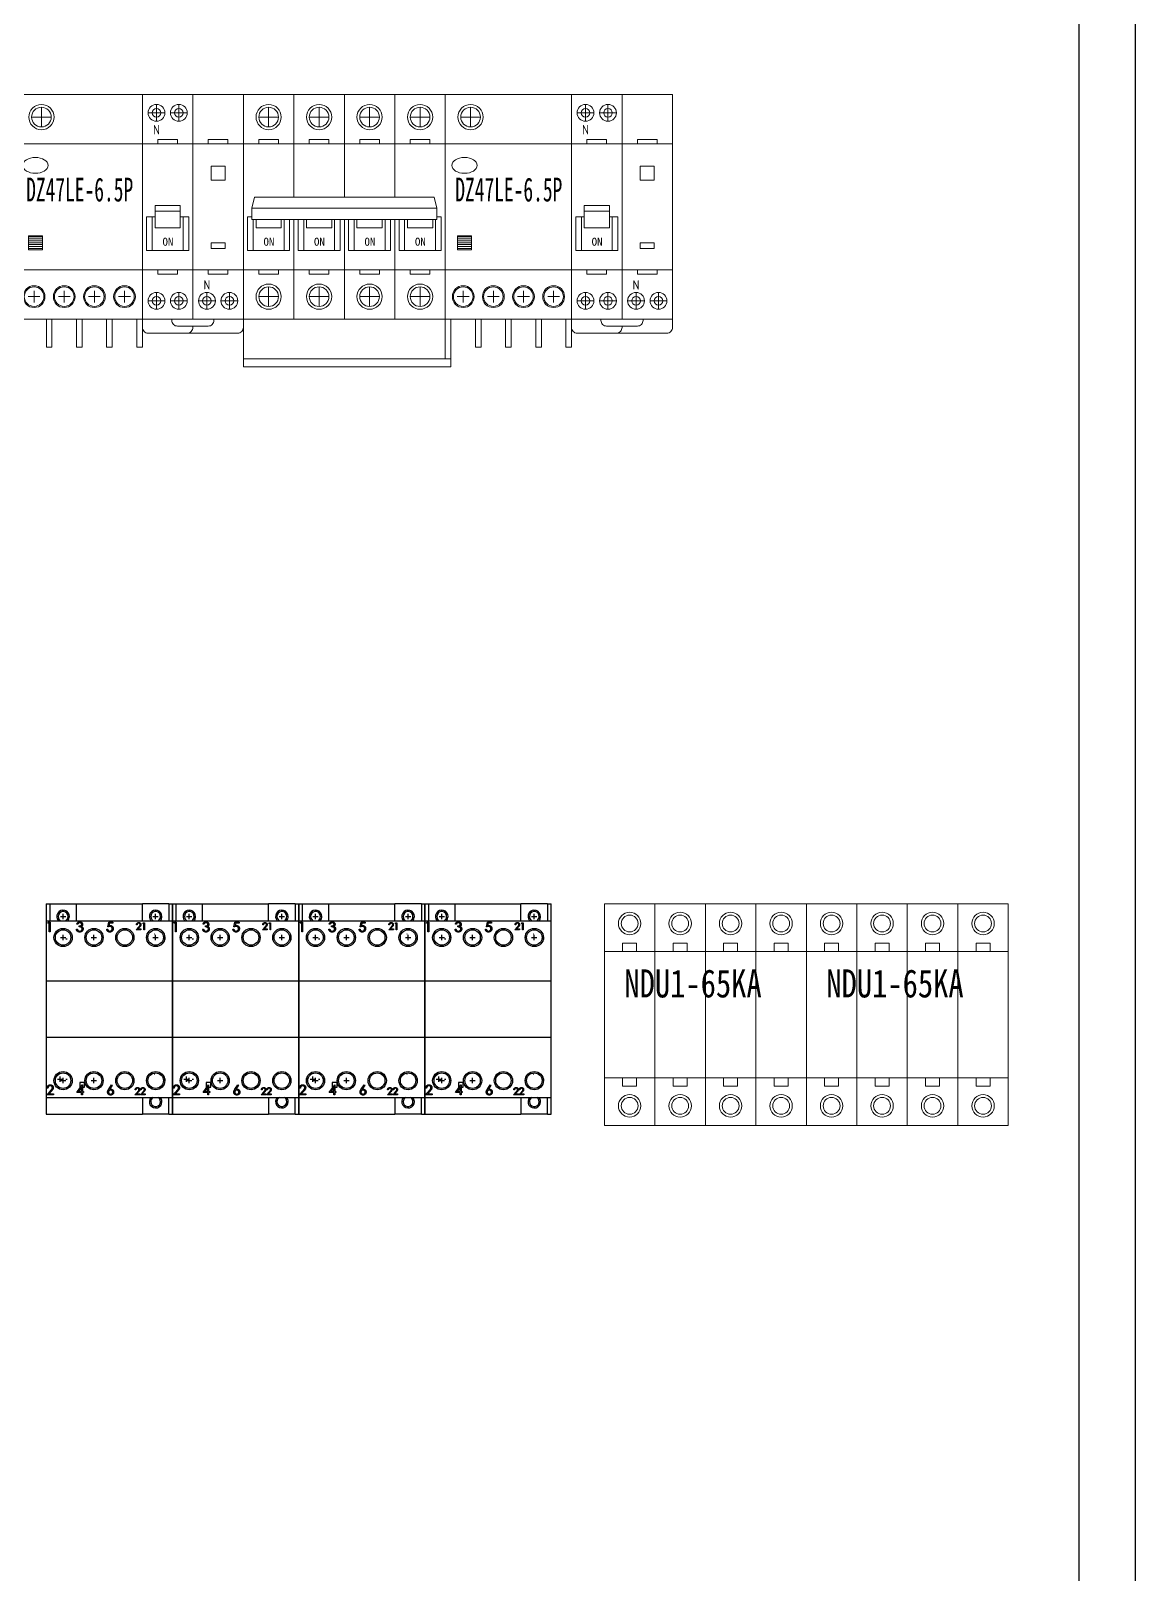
# Model space of a CAD drawing. Extents: x 384754 to 385554, y 356566 to 358766.
# Drawn here: x 385160 to 385554, y 357666 to 358216 of the extents above; entities that cross this region are included whole.
import ezdxf

# ---------------------------------------------------------------- set-up
doc = ezdxf.new("R2010")
doc.units = 0
doc.header["$MEASUREMENT"] = 0
for name, pattern in [('ACAD_ISO07W100', [3, 0, -3]), ('DASH', [0.35, 0.25, -0.1]), ('DASHED', [0.75, 0.5, -0.25])]:
    doc.linetypes.add(name, pattern=pattern)
for name, color, linetype in [('E-UNIV-NOTE', 6, 'Continuous'), ('PV-2A84', 7, 'Continuous'), ('布置图', 30, 'Continuous')]:
    doc.layers.add(name, color=color, linetype=linetype)
doc.layers.add('细线', color=7, linetype='Continuous', lineweight=0)
doc.styles.add('-仿宋_GB2312', font='gbenor.shx', dxfattribs={"bigfont": 'gbcbig.shx'})
doc.styles.add('宋', font='', dxfattribs={"width": 0.7})
doc.styles.add('宋体', font='', dxfattribs={"width": 0.8})
doc.styles.add('正常', font='')
doc.styles.get('宋').set_extended_font_data('SimSun')
doc.styles.get('宋体').set_extended_font_data('NSimSun')
doc.styles.get('正常').set_extended_font_data('FangSong_GB2312')

# ---------------------------------------------------------------- blocks, each defined once
blk = doc.blocks.new('Manufacturer上海良信PartName接触器SeriesNDC1ShellFrameLimitingCurrentRemarkPartTypeMinCurrent12.1MaxCurrent18Poles3PMinPower0MaxPower0LibType3DelFlgfalseUpdateDate2023-01-0100000')
for p, q in [((-17.45, 33), (-15.55, 33)), ((-16.5, 32.05), (-16.5, 33.95)), ((-16.5, 32.05), (-16.5, 33.95)), ((15.55, 33), (17.45, 33)), ((15.55, 33), (17.45, 33)), ((15.55, 33), (17.45, 33)), ((16.5, 32.05), (16.5, 33.95)), ((16.5, 32.05), (16.5, 33.95)), ((16.5, 32.05), (16.5, 33.95)), ((-17.45, 33), (-15.55, 33)), ((-17.45, 25.5), (-15.55, 25.5)), ((-16.5, 24.55), (-16.5, 26.45)), ((-6.45, 25.5), (-4.55, 25.5)), ((-5.5, 24.55), (-5.5, 26.45)), ((15.55, 25.5), (17.45, 25.5)), ((16.5, 24.55), (16.5, 26.45)), ((-18.45, -25), (-16.55, -25)), ((-17.5, -25.95), (-17.5, -24.05)), ((-17.45, -25.5), (-15.55, -25.5)), ((-16.5, -26.45), (-16.5, -24.55)), ((-6.45, -25.5), (-4.55, -25.5)), ((-5.5, -26.45), (-5.5, -24.55))]:
    blk.add_line(p, q)
at = {"color": 3}
for p, q in [((-8.82, -26.12), (-10.51, -26.12)), ((-10.51, -26.12), (-10.51, -27.82)), ((-8.82, -27.82), (-8.82, -26.12)), ((-10.51, -27.82), (-8.82, -27.82))]:
    blk.add_line(p, q, dxfattribs=at)
at = {"linetype": 'ACAD_ISO07W100', "ltscale": 3}
for centre in [(-17.5, 25), (17.5, 25), (-17.5, -25), (17.5, -25)]:
    blk.add_circle(centre, 2.25, dxfattribs=at)
at = {"layer": 'PV-2A84'}
for p, q in [((-22.5, 37.5), (-21.25, 37.5)), ((-22.5, 37.5), (-22.5, 31.5)), ((-21.25, 37.5), (-11.75, 37.5)), ((-21.25, 37.5), (-21.25, 31.5)), ((-11.75, 37.5), (11.75, 37.5)), ((-11.75, 31.5), (-11.75, 37.5)), ((21.25, 37.5), (11.75, 37.5)), ((11.75, 31.5), (11.75, 37.5)), ((21.25, 37.5), (22.5, 37.5)), ((21.25, 37.5), (21.25, 31.5)), ((22.5, 31.5), (22.5, 37.5)), ((-22.5, 31.5), (22.5, 31.5)), ((-22.5, 31.5), (-22.5, 10)), ((-21.98, 30.66), (-21.77, 31.02)), ((-21.44, 30.66), (-21.98, 30.66)), ((-21.77, 31.02), (-21.13, 31.02)), ((-21.44, 27.52), (-21.44, 30.66)), ((-21.13, 27.52), (-21.44, 27.52)), ((-21.13, 31.02), (-21.13, 27.52)), ((-11.75, 28.47), (-11.43, 28.47)), ((-11.3, 30.22), (-11.61, 30.22)), ((-10.76, 29.27), (-10.76, 29.63)), ((-0.93, 28.42), (-0.62, 28.42)), ((-0.57, 29.27), (-0.22, 31.02)), ((-0.22, 31.02), (1.22, 31.02)), ((0.03, 30.66), (-0.16, 29.74)), ((1.22, 30.66), (0.03, 30.66)), ((1.22, 31.02), (1.22, 30.66)), ((9.58, 28.29), (10.55, 29.33)), ((11.27, 28.29), (9.58, 28.29)), ((9.9, 30.03), (9.67, 30.03)), ((10.74, 29.22), (10.11, 28.55)), ((10.11, 28.55), (11.27, 28.55)), ((11.27, 28.55), (11.27, 28.29)), ((11.88, 30.54), (12.03, 30.79)), ((12.27, 30.54), (11.88, 30.54)), ((12.03, 30.79), (12.49, 30.79)), ((12.27, 28.29), (12.27, 30.54)), ((12.49, 28.29), (12.27, 28.29)), ((12.49, 30.79), (12.49, 28.29)), ((22.5, 10), (22.5, 31.5)), ((-22.5, 10), (-22.5, -10)), ((22.5, 10), (-22.5, 10)), ((22.5, -10), (22.5, 10)), ((-22.5, -10), (-22.5, -31.5)), ((-22.5, -10), (22.5, -10)), ((22.5, -31.5), (22.5, -10)), ((-11.58, -29.75), (-9.67, -26.97)), ((-9.67, -26.97), (-9.6, -26.97)), ((-9.6, -26.97), (-9.6, -29.39)), ((-0.24, -28.57), (0.81, -26.97)), ((1.05, -27.16), (0.12, -28.57)), ((0.81, -26.97), (1.05, -27.16)), ((-22.5, -31.5), (22.5, -31.5)), ((-22.5, -31.5), (-22.5, -37.5)), ((-22.35, -30.56), (-20.99, -29.11)), ((-19.97, -30.56), (-22.35, -30.56)), ((-21.9, -28.14), (-22.21, -28.14)), ((-20.72, -29.27), (-21.6, -30.2)), ((-21.6, -30.2), (-19.97, -30.2)), ((-19.97, -30.2), (-19.97, -30.56)), ((-9.92, -29.75), (-11.58, -29.75)), ((-9.92, -27.87), (-10.96, -29.39)), ((-10.96, -29.39), (-9.92, -29.39)), ((-9.92, -29.39), (-9.92, -27.87)), ((-9.92, -30.56), (-9.92, -29.75)), ((-9.6, -30.56), (-9.92, -30.56)), ((-9.6, -29.39), (-9.2, -29.39)), ((-9.2, -29.75), (-9.6, -29.75)), ((-9.6, -29.75), (-9.6, -30.56)), ((-9.2, -29.39), (-9.2, -29.75)), ((9.12, -30.51), (10.09, -29.47)), ((10.82, -30.51), (9.12, -30.51)), ((9.44, -28.78), (9.22, -28.78)), ((10.28, -29.58), (9.65, -30.25)), ((9.65, -30.25), (10.82, -30.25)), ((10.82, -30.25), (10.82, -30.51)), ((11.04, -30.51), (12.01, -29.47)), ((12.74, -30.51), (11.04, -30.51)), ((11.36, -28.78), (11.14, -28.78)), ((12.2, -29.58), (11.58, -30.25)), ((11.58, -30.25), (12.74, -30.25)), ((11.75, -31.5), (11.75, -37.5)), ((12.74, -30.25), (12.74, -30.51)), ((21.25, -37.5), (21.25, -31.5)), ((22.5, -37.5), (22.5, -31.5)), ((-22.5, -37.5), (11.75, -37.5)), ((21.25, -37.5), (11.75, -37.5)), ((21.25, -37.5), (22.5, -37.5))]:
    blk.add_line(p, q, dxfattribs=at)
for centre, radius in [((-16.5, 25.5), 3.25), ((-16.5, 25.5), 2.75), ((-5.5, 25.5), 3.25), ((-5.5, 25.5), 2.75), ((5.5, 25.5), 3.25), ((5.5, 25.5), 2.75), ((16.5, 25.5), 3.25), ((16.5, 25.5), 2.75), ((-16.5, -25.5), 3.25), ((-16.5, -25.5), 2.75), ((-5.5, -25.5), 3.25), ((-5.5, -25.5), 2.75), ((5.5, -25.5), 3.25), ((5.5, -25.5), 2.75), ((16.5, -25.5), 3.25), ((16.5, -25.5), 2.75)]:
    blk.add_circle(centre, radius, dxfattribs=at)
for centre, radius, start, end in [((-16.5, 33), 2.25, 0, 221.8103), ((-16.5, 33), 1.75, 0, 238.9973), ((-16.5, 33), 1.75, 301.0027, 0), ((-16.5, 33), 2.25, 318.1897, 0), ((16.5, 33), 2.25, 0, 221.8103), ((16.5, 33), 1.75, 0, 238.9973), ((16.5, 33), 1.75, 301.0027, 0), ((16.5, 33), 2.25, 318.1897, 0), ((16.5, -33), 2.25, 138.1897, 0), ((16.5, -33), 1.75, 121.0027, 180), ((16.5, -33), 1.75, 180, 58.9973), ((16.5, -33), 2.25, 0, 41.8103)]:
    blk.add_arc(centre, radius, start, end, dxfattribs=at)
for points, knots in [([(-10.58, 27.43), (-10.62, 27.43), (-10.69, 27.44), (-10.8, 27.45), (-10.9, 27.47), (-11, 27.5), (-11.1, 27.53), (-11.18, 27.58), (-11.27, 27.63), (-11.35, 27.69), (-11.42, 27.76), (-11.49, 27.84), (-11.55, 27.93), (-11.6, 28.02), (-11.65, 28.12), (-11.69, 28.23), (-11.72, 28.34), (-11.74, 28.42), (-11.75, 28.47)], [0, 0, 0, 0, 0.065541, 0.128963, 0.190377, 0.250092, 0.308548, 0.366398, 0.424542, 0.48317, 0.542243, 0.601739, 0.662506, 0.724856, 0.789128, 0.856346, 0.926295, 1, 1, 1, 1]), ([(-11.61, 30.22), (-11.6, 30.25), (-11.59, 30.32), (-11.55, 30.42), (-11.52, 30.51), (-11.47, 30.6), (-11.42, 30.68), (-11.36, 30.75), (-11.3, 30.82), (-11.23, 30.88), (-11.16, 30.94), (-11.09, 30.98), (-11.01, 31.02), (-10.93, 31.06), (-10.84, 31.08), (-10.76, 31.1), (-10.66, 31.11), (-10.6, 31.11), (-10.57, 31.11)], [0, 0, 0, 0, 0.072625, 0.141977, 0.208985, 0.273957, 0.336889, 0.398745, 0.460116, 0.520825, 0.580994, 0.640152, 0.698622, 0.757271, 0.816427, 0.876254, 0.937165, 1, 1, 1, 1]), ([(-11.43, 28.47), (-11.43, 28.44), (-11.41, 28.39), (-11.38, 28.31), (-11.35, 28.24), (-11.32, 28.18), (-11.28, 28.12), (-11.24, 28.07), (-11.2, 28.02), (-11.17, 27.99), (-11.16, 27.98)], [0, 0, 0, 0, 0.14977, 0.291316, 0.425966, 0.55216, 0.671527, 0.786122, 0.895325, 1, 1, 1, 1]), ([(-10.57, 30.75), (-10.61, 30.75), (-10.68, 30.75), (-10.8, 30.73), (-10.9, 30.69), (-10.98, 30.64), (-11.04, 30.6), (-11.08, 30.56), (-11.12, 30.52), (-11.16, 30.46), (-11.2, 30.41), (-11.23, 30.35), (-11.27, 30.29), (-11.29, 30.24), (-11.3, 30.22)], [0, 0, 0, 0, 0.122712, 0.239685, 0.351816, 0.463766, 0.520818, 0.579448, 0.640604, 0.705298, 0.773634, 0.844669, 0.920057, 1, 1, 1, 1]), ([(-11.16, 27.98), (-11.14, 27.97), (-11.1, 27.94), (-11.04, 27.9), (-10.97, 27.86), (-10.9, 27.84), (-10.82, 27.82), (-10.74, 27.8), (-10.66, 27.79), (-10.6, 27.79), (-10.57, 27.79)], [0, 0, 0, 0, 0.118271, 0.236178, 0.355663, 0.475904, 0.600127, 0.728608, 0.861313, 1, 1, 1, 1]), ([(-10.76, 29.63), (-10.72, 29.63), (-10.63, 29.63), (-10.51, 29.65), (-10.39, 29.68), (-10.28, 29.71), (-10.18, 29.76), (-10.09, 29.81), (-10.02, 29.86), (-9.96, 29.92), (-9.92, 29.99), (-9.89, 30.06), (-9.87, 30.13), (-9.86, 30.18), (-9.86, 30.2)], [0, 0, 0, 0, 0.1101656, 0.2157873, 0.3180274, 0.417574, 0.5116505, 0.5961621, 0.6729345, 0.7436696, 0.810677, 0.874059, 0.9366963, 1, 1, 1, 1]), ([(-9.68, 28.53), (-9.69, 28.57), (-9.69, 28.63), (-9.71, 28.73), (-9.75, 28.82), (-9.8, 28.91), (-9.87, 28.99), (-9.95, 29.06), (-10.03, 29.12), (-10.11, 29.16), (-10.19, 29.19), (-10.25, 29.21), (-10.32, 29.22), (-10.39, 29.24), (-10.47, 29.25), (-10.56, 29.26), (-10.66, 29.27), (-10.73, 29.27), (-10.76, 29.27)], [0, 0, 0, 0, 0.066909, 0.133485, 0.201035, 0.271234, 0.34288, 0.413836, 0.485977, 0.56023, 0.599884, 0.644055, 0.691892, 0.744688, 0.801492, 0.862858, 0.929328, 1, 1, 1, 1]), ([(-9.37, 28.56), (-9.37, 28.51), (-9.37, 28.42), (-9.41, 28.27), (-9.46, 28.13), (-9.53, 28), (-9.61, 27.87), (-9.71, 27.76), (-9.83, 27.66), (-9.96, 27.58), (-10.1, 27.51), (-10.26, 27.47), (-10.42, 27.44), (-10.52, 27.43), (-10.58, 27.43)], [0, 0, 0, 0, 0.0796483, 0.1589217, 0.2396195, 0.3226094, 0.4060346, 0.4876021, 0.5696846, 0.6530361, 0.7374357, 0.8224778, 0.9097477, 1, 1, 1, 1]), ([(-10.57, 31.11), (-10.53, 31.11), (-10.44, 31.11), (-10.3, 31.08), (-10.17, 31.04), (-10.05, 30.99), (-9.94, 30.92), (-9.84, 30.84), (-9.75, 30.75), (-9.68, 30.65), (-9.62, 30.54), (-9.58, 30.43), (-9.55, 30.32), (-9.55, 30.24), (-9.55, 30.2)], [0, 0, 0, 0, 0.090254, 0.17854, 0.266093, 0.354631, 0.441886, 0.525747, 0.608114, 0.690197, 0.770821, 0.848326, 0.924012, 1, 1, 1, 1]), ([(-9.86, 30.2), (-9.86, 30.22), (-9.86, 30.26), (-9.87, 30.31), (-9.89, 30.36), (-9.91, 30.41), (-9.94, 30.46), (-9.97, 30.51), (-10.02, 30.55), (-10.06, 30.59), (-10.11, 30.63), (-10.17, 30.66), (-10.23, 30.69), (-10.29, 30.71), (-10.35, 30.73), (-10.42, 30.74), (-10.49, 30.75), (-10.54, 30.75), (-10.57, 30.75)], [0, 0, 0, 0, 0.055275, 0.109966, 0.163247, 0.218076, 0.273301, 0.330909, 0.390995, 0.454176, 0.518862, 0.583311, 0.648517, 0.715031, 0.782502, 0.852323, 0.924928, 1, 1, 1, 1]), ([(-10.57, 27.79), (-10.54, 27.79), (-10.48, 27.79), (-10.38, 27.81), (-10.3, 27.82), (-10.21, 27.85), (-10.13, 27.88), (-10.06, 27.92), (-9.99, 27.96), (-9.93, 28.01), (-9.87, 28.07), (-9.82, 28.13), (-9.78, 28.19), (-9.74, 28.25), (-9.72, 28.32), (-9.7, 28.39), (-9.69, 28.46), (-9.68, 28.51), (-9.68, 28.53)], [0, 0, 0, 0, 0.076072, 0.148752, 0.218403, 0.28576, 0.350598, 0.414964, 0.478069, 0.541761, 0.60435, 0.664075, 0.721464, 0.777587, 0.832644, 0.887844, 0.94346, 1, 1, 1, 1]), ([(-9.55, 30.2), (-9.55, 30.17), (-9.55, 30.09), (-9.57, 29.99), (-9.6, 29.89), (-9.65, 29.79), (-9.71, 29.71), (-9.78, 29.63), (-9.86, 29.55), (-9.93, 29.51), (-9.96, 29.48)], [0, 0, 0, 0, 0.128068, 0.250608, 0.37063, 0.490072, 0.610375, 0.734313, 0.863217, 1, 1, 1, 1]), ([(-9.96, 29.48), (-9.92, 29.47), (-9.85, 29.43), (-9.75, 29.36), (-9.65, 29.28), (-9.6, 29.22), (-9.58, 29.18)], [0, 0, 0, 0, 0.2538796, 0.5030089, 0.7502911, 1, 1, 1, 1]), ([(-9.58, 29.18), (-9.56, 29.16), (-9.53, 29.12), (-9.49, 29.04), (-9.45, 28.97), (-9.42, 28.89), (-9.4, 28.81), (-9.38, 28.73), (-9.37, 28.65), (-9.37, 28.59), (-9.37, 28.56)], [0, 0, 0, 0, 0.128136, 0.254173, 0.378112, 0.501712, 0.623986, 0.747096, 0.872875, 1, 1, 1, 1]), ([(0.13, 27.43), (0.1, 27.43), (0.03, 27.44), (-0.07, 27.45), (-0.17, 27.47), (-0.26, 27.5), (-0.35, 27.54), (-0.43, 27.59), (-0.51, 27.64), (-0.59, 27.71), (-0.65, 27.78), (-0.72, 27.86), (-0.77, 27.94), (-0.82, 28.02), (-0.86, 28.12), (-0.89, 28.21), (-0.92, 28.31), (-0.93, 28.38), (-0.93, 28.42)], [0, 0, 0, 0, 0.065421, 0.128708, 0.190236, 0.250724, 0.310637, 0.370766, 0.431615, 0.493523, 0.555883, 0.617342, 0.678668, 0.740711, 0.802985, 0.866803, 0.932347, 1, 1, 1, 1]), ([(-0.62, 28.42), (-0.61, 28.39), (-0.6, 28.32), (-0.56, 28.23), (-0.52, 28.15), (-0.48, 28.08), (-0.42, 28.02), (-0.36, 27.96), (-0.28, 27.91), (-0.2, 27.87), (-0.12, 27.84), (-0.03, 27.81), (0.06, 27.79), (0.12, 27.79), (0.15, 27.79)], [0, 0, 0, 0, 0.094687, 0.181994, 0.264377, 0.34218, 0.418618, 0.496509, 0.577369, 0.661511, 0.746733, 0.831258, 0.915206, 1, 1, 1, 1]), ([(0.2, 29.45), (0.17, 29.45), (0.11, 29.45), (0.03, 29.44), (-0.06, 29.43), (-0.16, 29.41), (-0.26, 29.38), (-0.36, 29.35), (-0.47, 29.32), (-0.54, 29.29), (-0.57, 29.27)], [0, 0, 0, 0, 0.102203, 0.2110233, 0.3250997, 0.4465021, 0.5737877, 0.7089007, 0.8503579, 1, 1, 1, 1]), ([(-0.16, 29.74), (-0.12, 29.75), (-0.05, 29.77), (0.06, 29.8), (0.16, 29.81), (0.22, 29.81), (0.25, 29.81)], [0, 0, 0, 0, 0.2750684, 0.5329015, 0.7739735, 1, 1, 1, 1]), ([(1.35, 28.67), (1.35, 28.64), (1.35, 28.58), (1.35, 28.5), (1.33, 28.41), (1.32, 28.33), (1.29, 28.26), (1.27, 28.18), (1.23, 28.1), (1.2, 28.03), (1.15, 27.96), (1.11, 27.89), (1.06, 27.83), (1.01, 27.77), (0.95, 27.72), (0.89, 27.67), (0.83, 27.63), (0.76, 27.59), (0.69, 27.55), (0.62, 27.52), (0.55, 27.49), (0.47, 27.47), (0.39, 27.45), (0.31, 27.44), (0.22, 27.43), (0.16, 27.43), (0.13, 27.43)], [0, 0, 0, 0, 0.0440145, 0.0874341, 0.1301184, 0.1725537, 0.2145548, 0.2562981, 0.2984382, 0.340849, 0.3827152, 0.423924, 0.4642462, 0.5040737, 0.5438619, 0.5835667, 0.6230943, 0.6632291, 0.7035513, 0.7439379, 0.7845413, 0.8257501, 0.8677574, 0.9107452, 0.9549144, 1, 1, 1, 1]), ([(0.15, 27.79), (0.18, 27.79), (0.24, 27.79), (0.33, 27.81), (0.41, 27.83), (0.49, 27.85), (0.57, 27.89), (0.64, 27.93), (0.71, 27.99), (0.78, 28.04), (0.84, 28.11), (0.89, 28.18), (0.94, 28.25), (0.98, 28.33), (1.01, 28.41), (1.03, 28.5), (1.04, 28.59), (1.04, 28.65), (1.04, 28.68)], [0, 0, 0, 0, 0.064207, 0.126425, 0.18768, 0.248216, 0.308305, 0.369661, 0.431699, 0.495947, 0.559758, 0.622295, 0.683911, 0.745092, 0.80674, 0.869087, 0.93329, 1, 1, 1, 1]), ([(1.04, 28.68), (1.04, 28.71), (1.04, 28.76), (1.03, 28.84), (1.01, 28.92), (0.98, 28.99), (0.95, 29.06), (0.91, 29.12), (0.87, 29.18), (0.81, 29.24), (0.75, 29.29), (0.69, 29.33), (0.62, 29.37), (0.54, 29.4), (0.46, 29.42), (0.38, 29.44), (0.29, 29.45), (0.23, 29.45), (0.2, 29.45)], [0, 0, 0, 0, 0.065351, 0.127916, 0.18836, 0.247216, 0.30563, 0.36377, 0.422661, 0.482687, 0.5433, 0.604118, 0.664965, 0.727413, 0.791468, 0.858055, 0.927037, 1, 1, 1, 1]), ([(0.25, 29.81), (0.29, 29.81), (0.37, 29.81), (0.48, 29.79), (0.59, 29.77), (0.69, 29.73), (0.79, 29.69), (0.88, 29.63), (0.97, 29.57), (1.05, 29.49), (1.12, 29.41), (1.18, 29.32), (1.24, 29.22), (1.28, 29.12), (1.31, 29.02), (1.34, 28.91), (1.35, 28.79), (1.35, 28.71), (1.35, 28.67)], [0, 0, 0, 0, 0.065808, 0.129394, 0.190894, 0.251281, 0.310815, 0.370371, 0.430768, 0.492881, 0.555104, 0.616067, 0.677256, 0.73826, 0.800762, 0.864778, 0.931045, 1, 1, 1, 1]), ([(9.67, 30.03), (9.67, 30.05), (9.68, 30.11), (9.69, 30.2), (9.71, 30.28), (9.74, 30.36), (9.77, 30.43), (9.81, 30.5), (9.86, 30.56), (9.91, 30.62), (9.97, 30.68), (10.04, 30.73), (10.1, 30.77), (10.17, 30.8), (10.25, 30.83), (10.32, 30.85), (10.4, 30.86), (10.46, 30.86), (10.49, 30.86)], [0, 0, 0, 0, 0.068791, 0.135103, 0.198979, 0.261904, 0.323495, 0.385195, 0.446969, 0.509765, 0.572251, 0.633405, 0.693251, 0.752583, 0.812579, 0.873275, 0.93555, 1, 1, 1, 1]), ([(10.48, 30.6), (10.46, 30.6), (10.42, 30.6), (10.36, 30.59), (10.31, 30.58), (10.26, 30.56), (10.21, 30.54), (10.16, 30.52), (10.12, 30.49), (10.08, 30.45), (10.04, 30.41), (10.01, 30.37), (9.98, 30.32), (9.95, 30.27), (9.93, 30.21), (9.92, 30.15), (9.9, 30.09), (9.9, 30.05), (9.9, 30.03)], [0, 0, 0, 0, 0.064439, 0.126547, 0.186887, 0.245878, 0.304041, 0.362191, 0.420976, 0.48066, 0.5406, 0.600689, 0.661936, 0.724443, 0.789038, 0.856314, 0.926352, 1, 1, 1, 1]), ([(11.02, 30.1), (11.02, 30.11), (11.02, 30.15), (11.01, 30.2), (11, 30.24), (10.98, 30.29), (10.96, 30.33), (10.93, 30.37), (10.9, 30.41), (10.86, 30.45), (10.82, 30.49), (10.78, 30.52), (10.73, 30.54), (10.69, 30.57), (10.64, 30.58), (10.59, 30.59), (10.53, 30.6), (10.49, 30.6), (10.48, 30.6)], [0, 0, 0, 0, 0.0619654, 0.1221219, 0.1809885, 0.2399332, 0.2999058, 0.3599888, 0.4217757, 0.4865758, 0.5515348, 0.6150175, 0.6772586, 0.73973, 0.8030501, 0.8664951, 0.9319735, 1, 1, 1, 1]), ([(10.49, 30.86), (10.51, 30.86), (10.57, 30.86), (10.65, 30.85), (10.72, 30.83), (10.79, 30.8), (10.86, 30.77), (10.92, 30.73), (10.98, 30.69), (11.03, 30.64), (11.08, 30.58), (11.13, 30.52), (11.16, 30.46), (11.19, 30.4), (11.21, 30.33), (11.23, 30.26), (11.24, 30.19), (11.24, 30.14), (11.24, 30.12)], [0, 0, 0, 0, 0.069475, 0.136517, 0.200789, 0.26383, 0.325735, 0.387291, 0.449509, 0.512968, 0.576275, 0.63758, 0.697903, 0.757172, 0.816599, 0.876653, 0.93729, 1, 1, 1, 1]), ([(10.55, 29.33), (10.57, 29.35), (10.61, 29.4), (10.68, 29.47), (10.74, 29.53), (10.79, 29.59), (10.83, 29.65), (10.87, 29.7), (10.9, 29.74), (10.94, 29.79), (10.97, 29.86), (11, 29.93), (11.02, 30.01), (11.02, 30.07), (11.02, 30.1)], [0, 0, 0, 0, 0.110803, 0.212829, 0.306101, 0.390647, 0.466924, 0.534481, 0.593587, 0.644557, 0.7362, 0.825024, 0.911986, 1, 1, 1, 1]), ([(11.24, 30.12), (11.24, 30.08), (11.24, 30.01), (11.22, 29.91), (11.19, 29.81), (11.15, 29.73), (11.11, 29.67), (11.07, 29.62), (11.03, 29.56), (10.99, 29.5), (10.93, 29.43), (10.87, 29.37), (10.81, 29.29), (10.76, 29.24), (10.74, 29.22)], [0, 0, 0, 0, 0.098702, 0.195672, 0.292422, 0.391343, 0.444462, 0.504229, 0.570352, 0.642546, 0.722288, 0.807921, 0.90047, 1, 1, 1, 1]), ([(-22.21, -28.14), (-22.21, -28.09), (-22.21, -28.01), (-22.19, -27.89), (-22.16, -27.78), (-22.12, -27.67), (-22.07, -27.57), (-22.02, -27.47), (-21.95, -27.38), (-21.87, -27.3), (-21.79, -27.22), (-21.7, -27.15), (-21.61, -27.1), (-21.51, -27.05), (-21.41, -27.01), (-21.3, -26.99), (-21.19, -26.97), (-21.11, -26.97), (-21.07, -26.97)], [0, 0, 0, 0, 0.068791, 0.135103, 0.198979, 0.261904, 0.323495, 0.385195, 0.446969, 0.509765, 0.572251, 0.633405, 0.693251, 0.752583, 0.812579, 0.873275, 0.93555, 1, 1, 1, 1]), ([(-21.09, -27.33), (-21.11, -27.33), (-21.17, -27.33), (-21.25, -27.34), (-21.32, -27.36), (-21.39, -27.38), (-21.46, -27.41), (-21.53, -27.45), (-21.59, -27.49), (-21.65, -27.54), (-21.7, -27.59), (-21.74, -27.66), (-21.79, -27.72), (-21.82, -27.8), (-21.85, -27.87), (-21.87, -27.96), (-21.89, -28.04), (-21.89, -28.1), (-21.9, -28.14)], [0, 0, 0, 0, 0.064439, 0.126547, 0.186887, 0.245878, 0.304041, 0.362191, 0.420976, 0.48066, 0.5406, 0.600689, 0.661936, 0.724443, 0.789038, 0.856314, 0.926352, 1, 1, 1, 1]), ([(-20.33, -28.04), (-20.33, -28.01), (-20.33, -27.97), (-20.34, -27.9), (-20.36, -27.83), (-20.38, -27.77), (-20.41, -27.71), (-20.45, -27.65), (-20.5, -27.59), (-20.55, -27.54), (-20.6, -27.49), (-20.66, -27.44), (-20.73, -27.41), (-20.79, -27.38), (-20.86, -27.36), (-20.93, -27.34), (-21.01, -27.33), (-21.06, -27.33), (-21.09, -27.33)], [0, 0, 0, 0, 0.061965, 0.122122, 0.180988, 0.239933, 0.299906, 0.359989, 0.421776, 0.486576, 0.551535, 0.615018, 0.677259, 0.73973, 0.80305, 0.866495, 0.931973, 1, 1, 1, 1]), ([(-21.07, -26.97), (-21.03, -26.97), (-20.96, -26.97), (-20.85, -26.99), (-20.74, -27.01), (-20.64, -27.04), (-20.55, -27.09), (-20.46, -27.14), (-20.38, -27.2), (-20.3, -27.28), (-20.24, -27.36), (-20.18, -27.44), (-20.13, -27.53), (-20.08, -27.62), (-20.05, -27.71), (-20.03, -27.81), (-20.02, -27.91), (-20.01, -27.97), (-20.01, -28.01)], [0, 0, 0, 0, 0.0694755, 0.1365168, 0.2007888, 0.2638297, 0.325735, 0.3872907, 0.4495092, 0.5129678, 0.5762752, 0.6375801, 0.6979026, 0.7571721, 0.8165985, 0.8766532, 0.9372896, 1, 1, 1, 1]), ([(-20.99, -29.11), (-20.96, -29.08), (-20.89, -29.01), (-20.8, -28.91), (-20.72, -28.82), (-20.65, -28.74), (-20.59, -28.66), (-20.53, -28.6), (-20.49, -28.53), (-20.44, -28.46), (-20.4, -28.37), (-20.36, -28.26), (-20.33, -28.15), (-20.33, -28.08), (-20.33, -28.04)], [0, 0, 0, 0, 0.110803, 0.212829, 0.306101, 0.390647, 0.466924, 0.534481, 0.593587, 0.644557, 0.7362, 0.825024, 0.911986, 1, 1, 1, 1]), ([(-20.01, -28.01), (-20.01, -28.06), (-20.02, -28.15), (-20.05, -28.3), (-20.09, -28.43), (-20.15, -28.55), (-20.2, -28.63), (-20.25, -28.71), (-20.31, -28.79), (-20.37, -28.87), (-20.45, -28.96), (-20.53, -29.06), (-20.62, -29.16), (-20.69, -29.23), (-20.72, -29.27)], [0, 0, 0, 0, 0.098702, 0.195672, 0.292422, 0.391343, 0.444462, 0.504229, 0.570352, 0.642546, 0.722288, 0.807921, 0.90047, 1, 1, 1, 1]), ([(-0.63, -29.58), (-0.63, -29.55), (-0.62, -29.47), (-0.61, -29.36), (-0.58, -29.25), (-0.55, -29.15), (-0.52, -29.07), (-0.49, -29.01), (-0.46, -28.94), (-0.42, -28.87), (-0.38, -28.8), (-0.34, -28.72), (-0.29, -28.65), (-0.25, -28.59), (-0.24, -28.57)], [0, 0, 0, 0, 0.097818, 0.199726, 0.305276, 0.415811, 0.474472, 0.537274, 0.603657, 0.674299, 0.749834, 0.828598, 0.912378, 1, 1, 1, 1]), ([(0.43, -30.65), (0.38, -30.65), (0.29, -30.64), (0.15, -30.62), (0.02, -30.57), (-0.1, -30.51), (-0.22, -30.44), (-0.32, -30.35), (-0.41, -30.24), (-0.49, -30.12), (-0.55, -29.99), (-0.6, -29.86), (-0.62, -29.72), (-0.63, -29.63), (-0.63, -29.58)], [0, 0, 0, 0, 0.0843347, 0.1670523, 0.2495661, 0.3327405, 0.4159149, 0.497828, 0.5803726, 0.6646001, 0.7494667, 0.8325102, 0.9156393, 1, 1, 1, 1]), ([(0.42, -28.9), (0.39, -28.9), (0.34, -28.9), (0.27, -28.91), (0.19, -28.93), (0.12, -28.95), (0.06, -28.98), (0, -29.01), (-0.06, -29.05), (-0.11, -29.1), (-0.16, -29.15), (-0.2, -29.21), (-0.24, -29.27), (-0.26, -29.33), (-0.29, -29.39), (-0.3, -29.46), (-0.31, -29.52), (-0.31, -29.57), (-0.31, -29.6)], [0, 0, 0, 0, 0.070599, 0.137901, 0.203196, 0.26679, 0.329106, 0.390654, 0.452653, 0.515748, 0.577926, 0.63893, 0.698351, 0.757296, 0.816394, 0.876267, 0.936817, 1, 1, 1, 1]), ([(-0.31, -29.6), (-0.31, -29.62), (-0.31, -29.67), (-0.3, -29.73), (-0.28, -29.8), (-0.26, -29.86), (-0.23, -29.92), (-0.19, -29.98), (-0.14, -30.04), (-0.09, -30.09), (-0.03, -30.13), (0.03, -30.18), (0.09, -30.21), (0.16, -30.24), (0.22, -30.26), (0.3, -30.28), (0.37, -30.29), (0.42, -30.29), (0.45, -30.29)], [0, 0, 0, 0, 0.061842, 0.121262, 0.180746, 0.239231, 0.298308, 0.358183, 0.420359, 0.484792, 0.549938, 0.613718, 0.676681, 0.739154, 0.8022, 0.86674, 0.93205, 1, 1, 1, 1]), ([(0.12, -28.57), (0.19, -28.56), (0.31, -28.54), (0.43, -28.54), (0.49, -28.54)], [0, 0, 0, 0, 0.512659, 1, 1, 1, 1]), ([(1.21, -29.6), (1.21, -29.57), (1.21, -29.52), (1.2, -29.46), (1.18, -29.39), (1.16, -29.33), (1.12, -29.27), (1.08, -29.21), (1.03, -29.15), (0.98, -29.1), (0.92, -29.05), (0.86, -29.01), (0.79, -28.98), (0.73, -28.95), (0.65, -28.93), (0.58, -28.91), (0.5, -28.9), (0.45, -28.9), (0.42, -28.9)], [0, 0, 0, 0, 0.061138, 0.119994, 0.178225, 0.236256, 0.294929, 0.354716, 0.41673, 0.480664, 0.545832, 0.609758, 0.672971, 0.736017, 0.799839, 0.864775, 0.931088, 1, 1, 1, 1]), ([(1.53, -29.58), (1.52, -29.63), (1.52, -29.72), (1.49, -29.86), (1.45, -30), (1.39, -30.12), (1.31, -30.24), (1.22, -30.34), (1.11, -30.43), (0.99, -30.51), (0.86, -30.57), (0.72, -30.62), (0.58, -30.64), (0.48, -30.65), (0.43, -30.65)], [0, 0, 0, 0, 0.085948, 0.169125, 0.250399, 0.33229, 0.413364, 0.494172, 0.576022, 0.660757, 0.745783, 0.830044, 0.914028, 1, 1, 1, 1]), ([(0.45, -30.29), (0.47, -30.29), (0.53, -30.29), (0.6, -30.28), (0.67, -30.26), (0.74, -30.24), (0.81, -30.21), (0.87, -30.18), (0.93, -30.13), (0.99, -30.09), (1.04, -30.04), (1.09, -29.98), (1.12, -29.92), (1.16, -29.86), (1.18, -29.8), (1.2, -29.73), (1.21, -29.67), (1.21, -29.62), (1.21, -29.6)], [0, 0, 0, 0, 0.067962, 0.133283, 0.197835, 0.260892, 0.323377, 0.38635, 0.449638, 0.514795, 0.57924, 0.641814, 0.701359, 0.760727, 0.819222, 0.878716, 0.938147, 1, 1, 1, 1]), ([(0.49, -28.54), (0.52, -28.54), (0.59, -28.54), (0.7, -28.56), (0.79, -28.58), (0.89, -28.61), (0.98, -28.66), (1.07, -28.71), (1.15, -28.77), (1.22, -28.84), (1.29, -28.91), (1.36, -29), (1.41, -29.08), (1.45, -29.17), (1.48, -29.27), (1.51, -29.37), (1.52, -29.47), (1.52, -29.54), (1.53, -29.58)], [0, 0, 0, 0, 0.0652308, 0.1284049, 0.1900671, 0.2509434, 0.3115458, 0.3728628, 0.4350237, 0.4990717, 0.5630911, 0.6255101, 0.68668, 0.7472825, 0.8085635, 0.8707421, 0.934341, 1, 1, 1, 1]), ([(9.22, -28.78), (9.22, -28.75), (9.22, -28.69), (9.23, -28.6), (9.25, -28.52), (9.28, -28.45), (9.31, -28.37), (9.35, -28.3), (9.4, -28.24), (9.46, -28.18), (9.52, -28.12), (9.58, -28.08), (9.65, -28.03), (9.72, -28), (9.79, -27.98), (9.87, -27.96), (9.95, -27.95), (10, -27.94), (10.03, -27.94)], [0, 0, 0, 0, 0.068791, 0.135103, 0.198979, 0.261904, 0.323495, 0.385195, 0.446969, 0.509765, 0.572251, 0.633405, 0.693251, 0.752583, 0.812579, 0.873275, 0.93555, 1, 1, 1, 1]), ([(10.02, -28.2), (10, -28.2), (9.96, -28.2), (9.91, -28.21), (9.85, -28.22), (9.8, -28.24), (9.75, -28.26), (9.7, -28.29), (9.66, -28.32), (9.62, -28.35), (9.58, -28.39), (9.55, -28.44), (9.52, -28.48), (9.5, -28.53), (9.47, -28.59), (9.46, -28.65), (9.45, -28.71), (9.44, -28.76), (9.44, -28.78)], [0, 0, 0, 0, 0.064439, 0.126547, 0.186887, 0.245878, 0.304041, 0.362191, 0.420976, 0.48066, 0.5406, 0.600689, 0.661936, 0.724443, 0.789038, 0.856314, 0.926352, 1, 1, 1, 1]), ([(10.56, -28.71), (10.56, -28.69), (10.56, -28.66), (10.55, -28.61), (10.54, -28.56), (10.52, -28.51), (10.5, -28.47), (10.47, -28.43), (10.44, -28.39), (10.41, -28.35), (10.36, -28.31), (10.32, -28.28), (10.28, -28.26), (10.23, -28.24), (10.18, -28.22), (10.13, -28.21), (10.08, -28.2), (10.04, -28.2), (10.02, -28.2)], [0, 0, 0, 0, 0.061965, 0.122122, 0.180988, 0.239933, 0.299906, 0.359989, 0.421776, 0.486576, 0.551535, 0.615018, 0.677259, 0.73973, 0.80305, 0.866495, 0.931973, 1, 1, 1, 1]), ([(10.03, -27.94), (10.06, -27.94), (10.11, -27.95), (10.19, -27.96), (10.27, -27.97), (10.34, -28), (10.4, -28.03), (10.47, -28.07), (10.52, -28.11), (10.58, -28.16), (10.63, -28.22), (10.67, -28.28), (10.71, -28.34), (10.74, -28.41), (10.76, -28.47), (10.77, -28.54), (10.78, -28.61), (10.79, -28.66), (10.79, -28.69)], [0, 0, 0, 0, 0.069475, 0.136517, 0.200789, 0.26383, 0.325735, 0.387291, 0.449509, 0.512968, 0.576275, 0.63758, 0.697903, 0.757172, 0.816599, 0.876653, 0.93729, 1, 1, 1, 1]), ([(10.09, -29.47), (10.11, -29.45), (10.16, -29.4), (10.22, -29.33), (10.28, -29.27), (10.33, -29.21), (10.38, -29.15), (10.41, -29.11), (10.45, -29.06), (10.48, -29.01), (10.51, -28.95), (10.54, -28.87), (10.56, -28.79), (10.56, -28.73), (10.56, -28.71)], [0, 0, 0, 0, 0.110803, 0.212829, 0.306101, 0.390647, 0.466924, 0.534481, 0.593587, 0.644557, 0.7362, 0.825024, 0.911986, 1, 1, 1, 1]), ([(10.79, -28.69), (10.79, -28.72), (10.78, -28.79), (10.76, -28.89), (10.73, -28.99), (10.69, -29.07), (10.65, -29.13), (10.62, -29.19), (10.58, -29.24), (10.53, -29.3), (10.48, -29.37), (10.42, -29.44), (10.35, -29.51), (10.3, -29.56), (10.28, -29.58)], [0, 0, 0, 0, 0.098702, 0.195672, 0.292422, 0.391343, 0.444462, 0.504229, 0.570352, 0.642546, 0.722288, 0.807921, 0.90047, 1, 1, 1, 1]), ([(11.14, -28.78), (11.14, -28.75), (11.14, -28.69), (11.16, -28.6), (11.18, -28.52), (11.2, -28.45), (11.24, -28.37), (11.28, -28.3), (11.33, -28.24), (11.38, -28.18), (11.44, -28.12), (11.5, -28.08), (11.57, -28.03), (11.64, -28), (11.71, -27.98), (11.79, -27.96), (11.87, -27.95), (11.93, -27.94), (11.95, -27.94)], [0, 0, 0, 0, 0.068791, 0.135103, 0.198979, 0.261904, 0.323495, 0.385195, 0.446969, 0.509765, 0.572251, 0.633405, 0.693251, 0.752583, 0.812579, 0.873275, 0.93555, 1, 1, 1, 1]), ([(11.94, -28.2), (11.92, -28.2), (11.88, -28.2), (11.83, -28.21), (11.77, -28.22), (11.72, -28.24), (11.67, -28.26), (11.63, -28.29), (11.58, -28.32), (11.54, -28.35), (11.51, -28.39), (11.47, -28.44), (11.44, -28.48), (11.42, -28.53), (11.4, -28.59), (11.38, -28.65), (11.37, -28.71), (11.37, -28.76), (11.36, -28.78)], [0, 0, 0, 0, 0.064439, 0.126547, 0.186887, 0.245878, 0.304041, 0.362191, 0.420976, 0.48066, 0.5406, 0.600689, 0.661936, 0.724443, 0.789038, 0.856314, 0.926352, 1, 1, 1, 1]), ([(12.49, -28.71), (12.48, -28.69), (12.48, -28.66), (12.48, -28.61), (12.46, -28.56), (12.45, -28.51), (12.42, -28.47), (12.4, -28.43), (12.36, -28.39), (12.33, -28.35), (12.29, -28.31), (12.25, -28.28), (12.2, -28.26), (12.15, -28.24), (12.1, -28.22), (12.05, -28.21), (12, -28.2), (11.96, -28.2), (11.94, -28.2)], [0, 0, 0, 0, 0.061965, 0.122122, 0.180988, 0.239933, 0.299906, 0.359989, 0.421776, 0.486576, 0.551535, 0.615018, 0.677259, 0.73973, 0.80305, 0.866495, 0.931973, 1, 1, 1, 1]), ([(11.95, -27.94), (11.98, -27.94), (12.04, -27.95), (12.11, -27.96), (12.19, -27.97), (12.26, -28), (12.33, -28.03), (12.39, -28.07), (12.45, -28.11), (12.5, -28.16), (12.55, -28.22), (12.59, -28.28), (12.63, -28.34), (12.66, -28.41), (12.68, -28.47), (12.7, -28.54), (12.71, -28.61), (12.71, -28.66), (12.71, -28.69)], [0, 0, 0, 0, 0.069475, 0.136517, 0.200789, 0.26383, 0.325735, 0.387291, 0.449509, 0.512968, 0.576275, 0.63758, 0.697903, 0.757172, 0.816599, 0.876653, 0.93729, 1, 1, 1, 1]), ([(12.01, -29.47), (12.04, -29.45), (12.08, -29.4), (12.15, -29.33), (12.2, -29.27), (12.25, -29.21), (12.3, -29.15), (12.34, -29.11), (12.37, -29.06), (12.4, -29.01), (12.44, -28.95), (12.46, -28.87), (12.48, -28.79), (12.48, -28.73), (12.49, -28.71)], [0, 0, 0, 0, 0.110803, 0.212829, 0.306101, 0.390647, 0.466924, 0.534481, 0.593587, 0.644557, 0.7362, 0.825024, 0.911986, 1, 1, 1, 1]), ([(12.71, -28.69), (12.71, -28.72), (12.71, -28.79), (12.69, -28.89), (12.65, -28.99), (12.61, -29.07), (12.58, -29.13), (12.54, -29.19), (12.5, -29.24), (12.45, -29.3), (12.4, -29.37), (12.34, -29.44), (12.27, -29.51), (12.23, -29.56), (12.2, -29.58)], [0, 0, 0, 0, 0.098702, 0.195672, 0.292422, 0.391343, 0.444462, 0.504229, 0.570352, 0.642546, 0.722288, 0.807921, 0.90047, 1, 1, 1, 1])]:
    blk.add_open_spline(points, degree=3, knots=knots, dxfattribs=at)
blk = doc.blocks.new('Manufacturer上海良信PartName电涌保护器SeriesNDU1ShellFrameLimitingCurrentRemarkPartTypeMinCurrent0MaxCurrent0Poles4PMinPower0MaxPower0LibType3DelFlgfalseUpdateDate2023-01-0100000')
at = {"color": 7, "linetype": 'Continuous', "lineweight": 15}
for p, q in [((-18, 39.5), (-36, 39.5)), ((-36, 39.5), (-36, 22.5)), ((-18, 22.5), (-18, 39.5)), ((36, 39.5), (-18, 39.5)), ((0, 22.5), (0, 39.5)), ((18, 22.5), (18, 39.5)), ((36, 39.5), (36, 22.5)), ((-36, 22.5), (-36, -22.5)), ((-18, 22.5), (-36, 22.5)), ((-24.5, 25.5), (-29.5, 25.5)), ((-29.5, 25.5), (-29.5, 22.5)), ((-24.5, 22.5), (-24.5, 25.5)), ((-18, -22.5), (-18, 22.5)), ((36, 22.5), (-18, 22.5)), ((-6.5, 25.5), (-11.5, 25.5)), ((-11.5, 25.5), (-11.5, 22.5)), ((-6.5, 22.5), (-6.5, 25.5)), ((0, -22.5), (0, 22.5)), ((11.5, 25.5), (6.5, 25.5)), ((6.5, 25.5), (6.5, 22.5)), ((11.5, 22.5), (11.5, 25.5)), ((18, -22.5), (18, 22.5)), ((29.5, 25.5), (24.5, 25.5)), ((24.5, 25.5), (24.5, 22.5)), ((29.5, 22.5), (29.5, 25.5)), ((36, 22.5), (36, -22.5)), ((-36, -22.5), (-18, -22.5)), ((-36, -22.5), (-36, -39.5)), ((-29.5, -25.5), (-29.5, -22.5)), ((-24.5, -25.5), (-29.5, -25.5)), ((-24.5, -22.5), (-24.5, -25.5)), ((-18, -39.5), (-18, -22.5)), ((-18, -22.5), (36, -22.5)), ((-11.5, -25.5), (-11.5, -22.5)), ((-6.5, -25.5), (-11.5, -25.5)), ((-6.5, -22.5), (-6.5, -25.5)), ((0, -39.5), (0, -22.5)), ((6.5, -25.5), (6.5, -22.5)), ((11.5, -25.5), (6.5, -25.5)), ((11.5, -22.5), (11.5, -25.5)), ((18, -39.5), (18, -22.5)), ((24.5, -25.5), (24.5, -22.5)), ((29.5, -25.5), (24.5, -25.5)), ((29.5, -22.5), (29.5, -25.5)), ((36, -22.5), (36, -39.5)), ((-36, -39.5), (-18, -39.5)), ((-18, -39.5), (36, -39.5))]:
    blk.add_line(p, q, dxfattribs=at)
for centre, radius in [((-27, 32.5), 4), ((-27, 32.5), 3), ((-9, 32.5), 4), ((-9, 32.5), 3), ((9, 32.5), 4), ((9, 32.5), 3), ((27, 32.5), 4), ((27, 32.5), 3), ((-27, -32.5), 4), ((-27, -32.5), 3), ((-9, -32.5), 4), ((-9, -32.5), 3), ((9, -32.5), 4), ((9, -32.5), 3), ((27, -32.5), 4), ((27, -32.5), 3)]:
    blk.add_circle(centre, radius, dxfattribs=at)
at = {"layer": 'E-UNIV-NOTE', "style": '宋体', "width": 0.8}
blk.add_text('NDU1-65KA', height=10, dxfattribs=at).set_placement((-28.89, 6.15))
blk = doc.blocks.new('Manufacturer光辉PartName剩余电流动作微型断路器Series4PShellFrameLimitingCurrentRemarkPartTypeMinCurrent1MaxCurrent63Poles4PMinPower0MaxPower0LibType2DelFlgfalseUpdateDate')
at = {"layer": '细线'}
for p, q in [((-49.5, 44), (-49.5, 37)), ((-31.5, 44), (-31.5, 37)), ((-13.5, 44), (-13.5, 37)), ((4.5, 44), (4.5, 37)), ((22.5, 44), (22.5, 37)), ((-53, 40.5), (-46, 40.5)), ((-35, 40.5), (-28, 40.5)), ((-17, 40.5), (-10, 40.5)), ((1, 40.5), (8, 40.5)), ((19, 40.5), (26, 40.5)), ((17.84, -2.15), (22.84, -2.15)), ((17.84, -2.86), (22.84, -2.86)), ((17.84, -3.56), (22.84, -3.56)), ((17.84, -4.27), (22.84, -4.27)), ((17.84, -4.97), (22.84, -4.97)), ((17.84, -5.67), (22.84, -5.67)), ((17.84, -6.38), (22.84, -6.38)), ((-49.5, -27), (-49.5, -20)), ((-31.5, -27), (-31.5, -20)), ((-13.5, -27), (-13.5, -20)), ((4.5, -27), (4.5, -20)), ((19.88, -21.39), (19.88, -25.61)), ((30.62, -21.39), (30.62, -25.61)), ((41.38, -21.39), (41.38, -25.61)), ((52.12, -21.39), (52.12, -25.61)), ((-53, -23.5), (-46, -23.5)), ((-35, -23.5), (-28, -23.5)), ((-17, -23.5), (-10, -23.5)), ((1, -23.5), (8, -23.5)), ((17.77, -23.5), (21.98, -23.5)), ((28.52, -23.5), (32.73, -23.5)), ((39.27, -23.5), (43.48, -23.5)), ((50.02, -23.5), (54.23, -23.5))]:
    blk.add_line(p, q, dxfattribs=at)
for points in [[(-40.5, 12), (-40.5, 48.5), (-58.5, 48.5), (-58.5, -31.5), (-40.5, -31.5), (-40.5, 4)], [(-22.5, 12), (-22.5, 48.5), (-40.5, 48.5), (-40.5, 12)], [(-4.5, 12), (-4.5, 48.5), (-22.5, 48.5), (-22.5, 12)], [(-4.5, 4), (-4.5, -31.5), (13.5, -31.5), (13.5, 48.5), (-4.5, 48.5), (-4.5, 12)], [(-40.5, 12), (-40.5, 31), (-58.5, 31), (-58.5, -14), (-40.5, -14), (-40.5, 4)], [(-22.5, 12), (-22.5, 31), (-40.5, 31), (-40.5, 12)], [(-4.5, 12), (-4.5, 31), (-22.5, 31), (-22.5, 12)], [(-4.5, 4), (-4.5, -14), (13.5, -14), (13.5, 31), (-4.5, 31), (-4.5, 12)], [(-55.5, 5), (-57, 5), (-57, -7), (-42, -7), (-42, 4)], [(-55, 4), (-55, -7), (-44, -7), (-44, 4)], [(-54, 4), (-54, 1), (-45, 1), (-45, 4)], [(-40.5, 4), (-40.5, -31.5), (-22.5, -31.5), (-22.5, 4)], [(-40.5, 4), (-40.5, -14), (-22.5, -14), (-22.5, 4)], [(-39, 4), (-39, -7), (-24, -7), (-24, 4)], [(-37, 4), (-37, -7), (-26, -7), (-26, 4)], [(-36, 4), (-36, 1), (-27, 1), (-27, 4)], [(-22.5, 4), (-22.5, -31.5), (-4.5, -31.5), (-4.5, 4)], [(-22.5, 4), (-22.5, -14), (-4.5, -14), (-4.5, 4)], [(-21, 4), (-21, -7), (-6, -7), (-6, 4)], [(-19, 4), (-19, -7), (-8, -7), (-8, 4)], [(-18, 4), (-18, 1), (-9, 1), (-9, 4)], [(-3, 4), (-3, -7), (12, -7), (12, 5), (10.5, 5)], [(-1, 4), (-1, -7), (10, -7), (10, 4)], [(0, 4), (0, 1), (9, 1), (9, 4)]]:
    blk.add_lwpolyline(points, dxfattribs=at)
for points in [[(13.5, -31.5), (58.5, -31.5), (58.5, 48.5), (13.5, 48.5)], [(-53, 32.5), (-46, 32.5), (-46, 31), (-53, 31)], [(-35, 32.5), (-28, 32.5), (-28, 31), (-35, 31)], [(-17, 32.5), (-10, 32.5), (-10, 31), (-17, 31)], [(1, 32.5), (8, 32.5), (8, 31), (1, 31)], [(58.5, 31), (13.5, 31), (13.5, -14), (58.5, -14)], [(10.5, 8), (-55.5, 8), (-54.5, 12), (9.5, 12)], [(-55.5, 4), (10.5, 4), (10.5, 8), (-55.5, 8)], [(17.84, -6.77), (22.84, -6.77), (22.84, -1.77), (17.84, -1.77)], [(-53, -15.5), (-46, -15.5), (-46, -14), (-53, -14)], [(-35, -15.5), (-28, -15.5), (-28, -14), (-35, -14)], [(-17, -15.5), (-10, -15.5), (-10, -14), (-17, -14)], [(1, -15.5), (8, -15.5), (8, -14), (1, -14)], [(-58.5, -48.5), (15.5, -48.5), (15.5, -31.5), (-58.5, -31.5)], [(13.5, -31.5), (15.5, -31.5), (15.5, -45.7), (13.5, -45.7)], [(26.25, -31.5), (24.25, -31.5), (24.25, -41.5), (26.25, -41.5)], [(37, -31.5), (35, -31.5), (35, -41.5), (37, -41.5)], [(47.75, -31.5), (45.75, -31.5), (45.75, -41.5), (47.75, -41.5)], [(58.5, -31.5), (56.5, -31.5), (56.5, -41.5), (58.5, -41.5)], [(-58.5, -45.7), (15.5, -45.7), (15.5, -48.5), (-58.5, -48.5)]]:
    blk.add_lwpolyline(points, close=True, dxfattribs=at)
for centre, radius in [((-49.5, 40.5), 4.5), ((-49.5, 40.5), 3.5), ((-31.5, 40.5), 4.5), ((-31.5, 40.5), 3.5), ((-13.5, 40.5), 4.5), ((-13.5, 40.5), 3.5), ((4.5, 40.5), 4.5), ((4.5, 40.5), 3.5), ((22.5, 40.5), 4.5), ((22.5, 40.5), 3.5), ((-49.5, -23.5), 4.5), ((-49.5, -23.5), 3.5), ((-31.5, -23.5), 4.5), ((-31.5, -23.5), 3.5), ((-13.5, -23.5), 4.5), ((-13.5, -23.5), 3.5), ((4.5, -23.5), 4.5), ((4.5, -23.5), 3.5), ((19.88, -23.5), 3.88), ((19.88, -23.5), 3.49), ((30.62, -23.5), 3.88), ((30.62, -23.5), 3.49), ((41.38, -23.5), 3.88), ((41.38, -23.5), 3.49), ((52.12, -23.5), 3.88), ((52.12, -23.5), 3.49)]:
    blk.add_circle(centre, radius, dxfattribs=at)
blk.add_ellipse((20.34, 23.28), major_axis=(-4.5, 0), ratio=0.629929, dxfattribs=at)
at = {"layer": '细线', "color": 4, "linetype": 'DASH', "ltscale": 0.1, "style": '宋', "width": 0.6}
blk.add_text('DZ47LE-6.5P', height=8.5, dxfattribs=at).set_placement((17.05, 10.41))
at = {"layer": '细线', "color": 2, "lineweight": 15, "style": '正常'}
for p in [(-51.33, -5.36), (-33.33, -5.36), (-15.33, -5.36), (2.67, -5.36)]:
    blk.add_text('ON', height=2.851, dxfattribs=at).set_placement(p)
blk = doc.blocks.new('Manufacturer光辉PartName剩余电流动作微型断路器Series1PNShellFrameLimitingCurrentRemarkPartTypeMinCurrent1MaxCurrent32Poles1P+NMinPower0MaxPower0LibType2DelFlgfalseUpdateDate')
at = {"layer": '细线'}
for p, q in [((-13, 39), (-13, 33)), ((-5, 39), (-5, 33)), ((-16, 36), (-10, 36)), ((-8, 36), (-2, 36)), ((-16, -31), (-10, -31)), ((-13, -34), (-13, -28)), ((-8, -31), (-2, -31)), ((-5, -34), (-5, -28)), ((8, -31), (2, -31)), ((5, -34), (5, -28)), ((16, -31), (10, -31)), ((13, -34), (13, -28))]:
    blk.add_line(p, q, dxfattribs=at)
for points in [[(-18, -37.5), (0, -37.5), (0, 42.5), (-18, 42.5)], [(0, -37.5), (18, -37.5), (18, 42.5), (0, 42.5)], [(-18, -20), (0, -20), (0, 25), (-18, 25)], [(-12.5, 26.5), (-5.5, 26.5), (-5.5, 25), (-12.5, 25)], [(0, -20), (18, -20), (18, 25), (0, 25)], [(5.5, 26.5), (12.5, 26.5), (12.5, 25), (5.5, 25)], [(6.5, 12), (11.5, 12), (11.5, 17), (6.5, 17)], [(-13.5, -5), (-4.5, -5), (-4.5, 3), (-13.5, 3)], [(-13.5, 3), (-4.5, 3), (-4.5, 1), (-13.5, 1)], [(6.5, -12.38), (11.5, -12.38), (11.5, -10.38), (6.5, -10.38)], [(-12.5, -21.5), (-5.5, -21.5), (-5.5, -20), (-12.5, -20)], [(5.5, -21.5), (12.5, -21.5), (12.5, -20), (5.5, -20)]]:
    blk.add_lwpolyline(points, close=True, dxfattribs=at)
for points in [[(-13.5, -1), (-16.5, -1), (-16.5, -13), (-1.5, -13), (-1.5, -1), (-4.5, -1)], [(-13.5, -1), (-14.5, -1), (-14.5, -13), (-3.5, -13), (-3.5, -1), (-4.5, -1)]]:
    blk.add_lwpolyline(points, dxfattribs=at)
for points in [[(-18, -37.5), (18, -37.5), (18, -40.5, -0.414214), (16, -42.5), (-16, -42.5, -0.414214), (-18, -40.5)], [(-5.5, -40), (5.5, -40, 0.414214), (7.5, -38), (7.5, -37.5), (-7.5, -37.5), (-7.5, -38, 0.414214)]]:
    blk.add_lwpolyline(points, format="xyb", close=True, dxfattribs=at)
blk.add_lwpolyline([(0, -40), (0, -40.5, -0.414214), (-2, -42.5), (-16, -42.5, -0.414214), (-18, -40.5), (-18, -37.5), (0, -37.5)], format="xyb", dxfattribs=at)
for centre, radius in [((-13, 36), 3), ((-5, 36), 3), ((-13, 36), 1.54), ((-5, 36), 1.54), ((-13, -31), 3), ((-13, -31), 1.54), ((-5, -31), 3), ((-5, -31), 1.54), ((5, -31), 3), ((5, -31), 1.54), ((13, -31), 3), ((13, -31), 1.54)]:
    blk.add_circle(centre, radius, dxfattribs=at)
at = {"layer": '细线', "color": 2, "lineweight": 15}
for s, height, style, p in [('N', 3.33, '-仿宋_GB2312', (-14.22, 28.34)), ('ON', 2.851, '正常', (-10.83, -11.36)), ('N', 3.33, '-仿宋_GB2312', (3.78, -26.98))]:
    blk.add_text(s, height=height, dxfattribs=dict(at, style=style)).set_placement(p)

msp = doc.modelspace()

# ---------------------------------------------------------------- linework, layer by layer
at = {"color": 2}
msp.add_lwpolyline([(385534.18, 358765.86), (385554.18, 358765.86), (385554.18, 356565.86), (385534.18, 356565.86)], close=True, dxfattribs=at)
at = {"layer": '布置图', "linetype": 'DASHED'}
msp.add_lwpolyline([(384754.18, 358765.86), (385554.18, 358765.86), (385554.18, 356565.86), (384754.18, 356565.86)], close=True, dxfattribs=at)

# ---------------------------------------------------------------- block references
for name, p in [('Manufacturer光辉PartName剩余电流动作微型断路器Series4PShellFrameLimitingCurrentRemarkPartTypeMinCurrent1MaxCurrent63Poles4PMinPower0MaxPower0LibType2DelFlgfalseUpdateDate', (385141.73, 358144.64)), ('Manufacturer光辉PartName剩余电流动作微型断路器Series1PNShellFrameLimitingCurrentRemarkPartTypeMinCurrent1MaxCurrent32Poles1P+NMinPower0MaxPower0LibType2DelFlgfalseUpdateDate', (385218.23, 358150.64)), ('Manufacturer光辉PartName剩余电流动作微型断路器Series4PShellFrameLimitingCurrentRemarkPartTypeMinCurrent1MaxCurrent63Poles4PMinPower0MaxPower0LibType2DelFlgfalseUpdateDate', (385294.73, 358144.64)), ('Manufacturer光辉PartName剩余电流动作微型断路器Series1PNShellFrameLimitingCurrentRemarkPartTypeMinCurrent1MaxCurrent32Poles1P+NMinPower0MaxPower0LibType2DelFlgfalseUpdateDate', (385371.23, 358150.64)), ('Manufacturer上海良信PartName接触器SeriesNDC1ShellFrameLimitingCurrentRemarkPartTypeMinCurrent12.1MaxCurrent18Poles3PMinPower0MaxPower0LibType3DelFlgfalseUpdateDate2023-01-0100000', (385188.45, 357867.24)), ('Manufacturer上海良信PartName接触器SeriesNDC1ShellFrameLimitingCurrentRemarkPartTypeMinCurrent12.1MaxCurrent18Poles3PMinPower0MaxPower0LibType3DelFlgfalseUpdateDate2023-01-0100000', (385233.45, 357867.24)), ('Manufacturer上海良信PartName接触器SeriesNDC1ShellFrameLimitingCurrentRemarkPartTypeMinCurrent12.1MaxCurrent18Poles3PMinPower0MaxPower0LibType3DelFlgfalseUpdateDate2023-01-0100000', (385278.45, 357867.24)), ('Manufacturer上海良信PartName接触器SeriesNDC1ShellFrameLimitingCurrentRemarkPartTypeMinCurrent12.1MaxCurrent18Poles3PMinPower0MaxPower0LibType3DelFlgfalseUpdateDate2023-01-0100000', (385323.45, 357867.24)), ('Manufacturer上海良信PartName电涌保护器SeriesNDU1ShellFrameLimitingCurrentRemarkPartTypeMinCurrent0MaxCurrent0Poles4PMinPower0MaxPower0LibType3DelFlgfalseUpdateDate2023-01-0100000', (385400.95, 357865.24)), ('Manufacturer上海良信PartName电涌保护器SeriesNDU1ShellFrameLimitingCurrentRemarkPartTypeMinCurrent0MaxCurrent0Poles4PMinPower0MaxPower0LibType3DelFlgfalseUpdateDate2023-01-0100000', (385472.95, 357865.24))]:
    msp.add_blockref(name, p)

doc.saveas('drawing.dxf')
